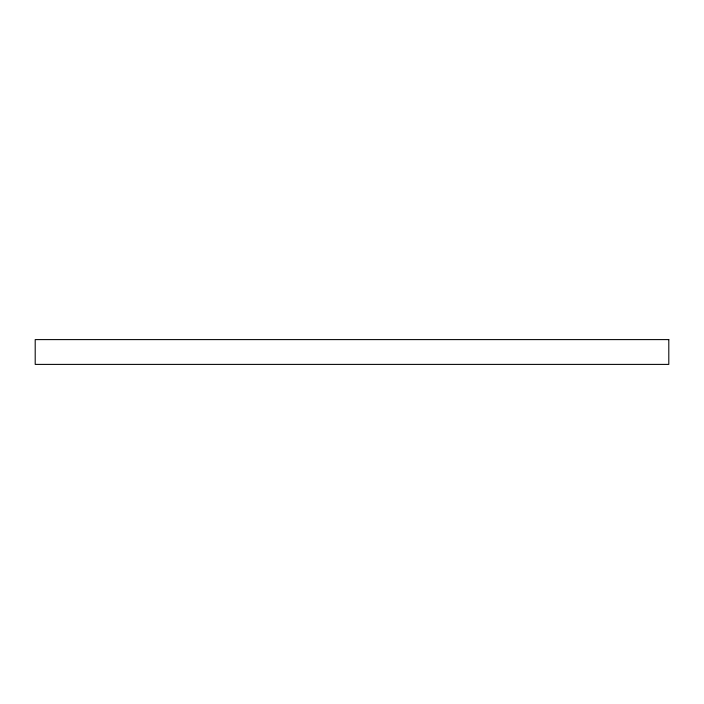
<?xml version="1.0" encoding="UTF-8"?>
<svg xmlns="http://www.w3.org/2000/svg" width="704" height="704" viewBox="0 0 704 704"><rect width="100%" height="100%" fill="white"/><g stroke="black" fill="none" stroke-linecap="round" stroke-linejoin="round"><path stroke-width="1.06" d="M668.8 339.601L35.2 339.601L35.2 364.399L668.8 364.399L668.8 339.601"/></g></svg>
